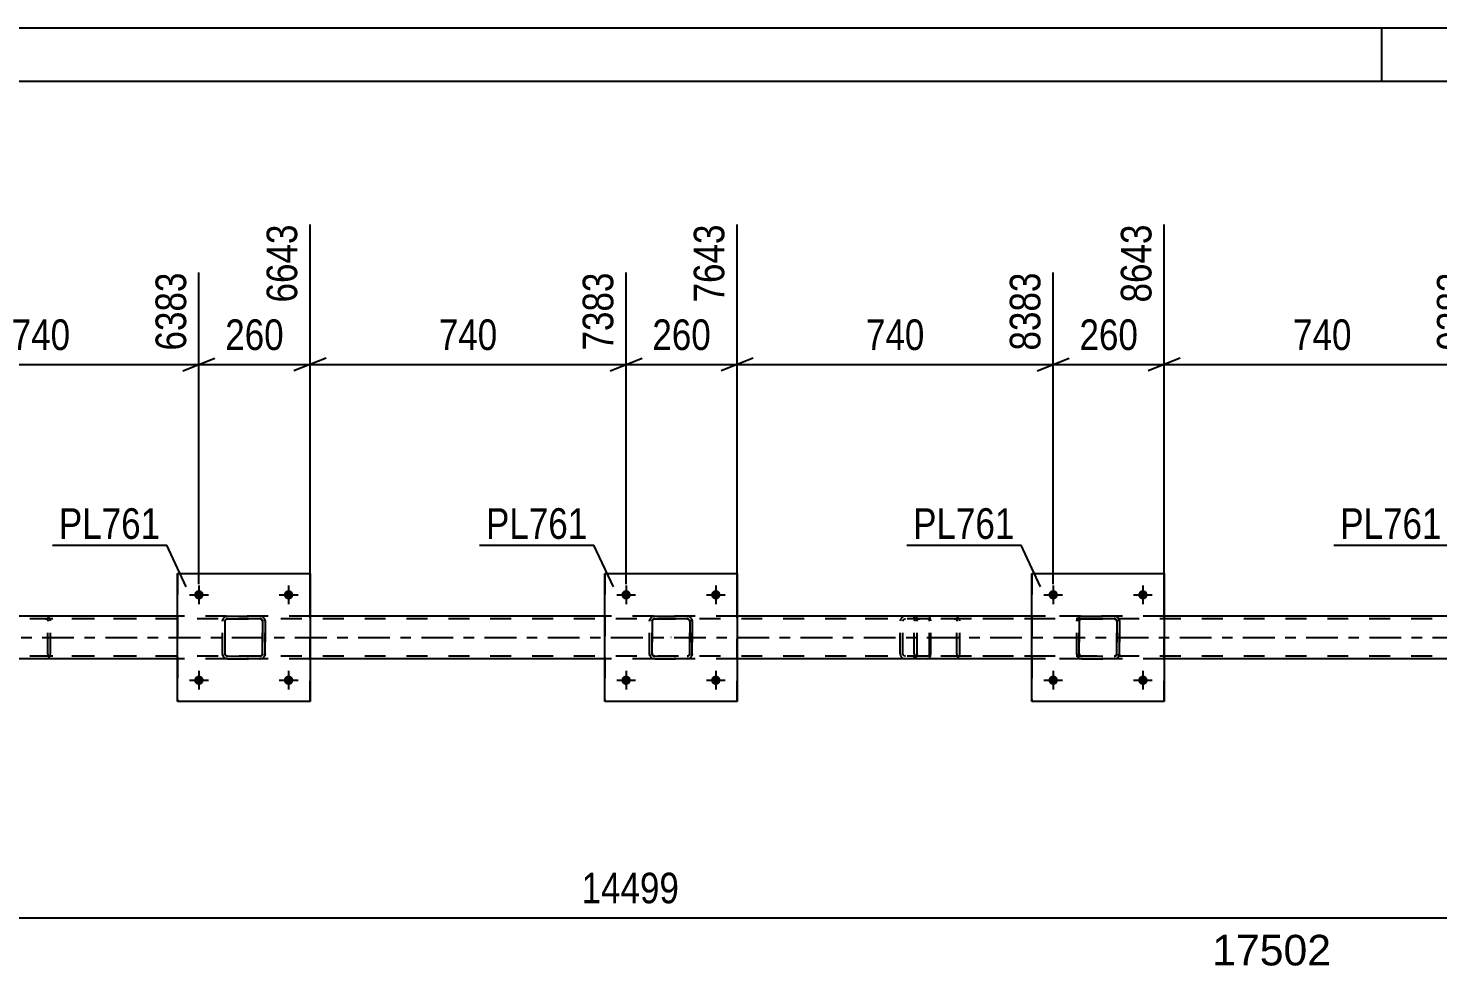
# Model space of a CAD drawing. Header units: millimetres. Extents: x -57 to 784, y -422 to 172.
# Drawn here: x 237.1 to 369.1, y 83.3 to 171.6 of the extents above; entities that cross this region are included whole.
import ezdxf

# ---------------------------------------------------------------- set-up
doc = ezdxf.new("R2010")
doc.units = ezdxf.units.MM
doc.linetypes.add('DXK_LINE_DOT2', pattern=[3.9198, 1.9599, -1.9599])
doc.linetypes.add('DXK_LINE_DOT3', pattern=[5.9187, 2.979, -0.9799, 0.9799, -0.9799])
doc.styles.add('Arial', font='ARIAL.TTF', dxfattribs={"height": 0.2})
doc.styles.add('Arial Narrow', font='ARIALN.TTF', dxfattribs={"height": 0.2})

# ---------------------------------------------------------------- blocks, each defined once
blk = doc.blocks.new('Unknown-122571968-1115')
at = {"color": 5, "linetype": 'Continuous'}
for p, q in [((783.89, 171.64), (-57.11, 171.64)), ((363.89, 166.64), (363.89, 171.64)), ((778.89, 166.64), (-52.11, 166.64))]:
    blk.add_line(p, q, dxfattribs=at)
blk = doc.blocks.new('Part-122571968-5125 - 5118')
at = {"color": 7, "linetype": 'DXK_LINE_DOT2'}
for p, q in [((320.14, 116.29), (320.1, 116.11)), ((320.36, 116.11), (320.38, 116.2)), ((320.38, 116.2), (320.43, 116.28)), ((320.61, 116.59), (320.42, 116.55)), ((320.43, 116.28), (320.51, 116.33)), ((320.51, 116.33), (320.61, 116.35)), ((332.39, 116.59), (320.61, 116.59)), ((332.39, 116.35), (320.61, 116.35)), ((324.04, 116.55), (323.85, 116.59)), ((323.85, 116.35), (323.94, 116.33)), ((323.94, 116.33), (324.03, 116.28)), ((324.03, 116.28), (324.08, 116.2)), ((324.08, 116.2), (324.1, 116.11)), ((324.36, 116.11), (324.32, 116.29)), ((320.1, 113.07), (320.1, 116.11)), ((320.36, 113.07), (320.36, 116.11)), ((324.1, 113.07), (324.1, 116.11)), ((324.36, 113.07), (324.36, 116.11)), ((320.1, 113.07), (320.14, 112.88)), ((320.38, 112.98), (320.36, 113.07)), ((320.43, 112.9), (320.38, 112.98)), ((320.42, 112.62), (320.61, 112.59)), ((320.51, 112.85), (320.43, 112.9)), ((320.61, 112.83), (320.51, 112.85)), ((332.39, 112.83), (320.61, 112.83)), ((332.39, 112.59), (320.61, 112.59)), ((323.94, 112.85), (323.85, 112.83)), ((323.85, 112.59), (324.04, 112.62)), ((324.03, 112.9), (323.94, 112.85)), ((324.08, 112.98), (324.03, 112.9)), ((324.1, 113.07), (324.08, 112.98)), ((324.32, 112.88), (324.36, 113.07))]:
    blk.add_line(p, q, dxfattribs=at)
for centre, start, end in [((320.59, 116.09), 110.7583, 155.68), ((323.87, 116.09), 24.32, 69.2417), ((320.59, 113.09), 204.32, 249.2417), ((323.87, 113.09), 290.7583, 335.68)]:
    blk.add_arc(centre, 0.496, start, end, dxfattribs=at)
blk = doc.blocks.new('Part-122571968-5132 - 5118')
at = {"color": 7, "linetype": 'DXK_LINE_DOT2'}
for p, q in [((321.38, 116.59), (311.97, 116.59)), ((321.38, 116.35), (311.97, 116.35)), ((318.82, 116.29), (318.78, 116.11)), ((319.03, 116.11), (319.05, 116.2)), ((319.05, 116.2), (319.11, 116.28)), ((319.29, 116.59), (319.09, 116.55)), ((319.11, 116.28), (319.19, 116.33)), ((319.19, 116.33), (319.29, 116.35)), ((320.1, 116.35), (320.1, 116.59)), ((321.48, 116.55), (321.38, 116.59)), ((321.38, 116.35), (321.43, 116.33)), ((321.43, 116.33), (321.47, 116.28)), ((321.47, 116.28), (321.5, 116.2)), ((321.57, 116.45), (321.48, 116.55)), ((321.5, 116.2), (321.51, 116.11)), ((321.63, 116.29), (321.57, 116.45)), ((321.65, 116.11), (321.63, 116.29)), ((318.78, 113.07), (318.78, 116.11)), ((319.03, 113.07), (319.03, 116.11)), ((321.51, 113.07), (321.51, 116.11)), ((321.65, 113.07), (321.65, 116.11)), ((321.38, 112.83), (311.97, 112.83)), ((321.38, 112.59), (311.97, 112.59)), ((318.78, 113.07), (318.82, 112.88)), ((319.05, 112.98), (319.03, 113.07)), ((319.11, 112.9), (319.05, 112.98)), ((319.09, 112.62), (319.29, 112.59)), ((319.19, 112.85), (319.11, 112.9)), ((319.29, 112.83), (319.19, 112.85)), ((320.1, 112.62), (320.1, 112.83)), ((320.1, 112.59), (320.1, 112.62)), ((321.43, 112.85), (321.38, 112.83)), ((321.38, 112.59), (321.48, 112.62)), ((321.47, 112.9), (321.43, 112.85)), ((321.5, 112.98), (321.47, 112.9)), ((321.48, 112.62), (321.57, 112.73)), ((321.51, 113.07), (321.5, 112.98)), ((321.57, 112.73), (321.63, 112.88)), ((321.63, 112.88), (321.65, 113.07))]:
    blk.add_line(p, q, dxfattribs=at)
for centre, start, end in [((319.27, 116.09), 111.1941, 156.1506), ((319.27, 113.08), 203.8494, 248.8059)]:
    blk.add_arc(centre, 0.492, start, end, dxfattribs=at)
blk = doc.blocks.new('Bolt-122571968-5175 - 5118')
at = {"linetype": 'Continuous'}
for points in [[(252.67, 110.59), (252.68, 110.68), (252.7, 110.77), (252.75, 110.85), (252.81, 110.91), (252.89, 110.97), (252.97, 111.01), (253.06, 111.03), (253.15, 111.03), (253.24, 111.01), (253.33, 110.97), (253.4, 110.91), (253.46, 110.85), (253.51, 110.77), (253.54, 110.68), (253.55, 110.59), (253.54, 110.5), (253.51, 110.41), (253.46, 110.33), (253.4, 110.26), (253.33, 110.21), (253.24, 110.17), (253.15, 110.15), (253.06, 110.15), (252.97, 110.17), (252.89, 110.21), (252.81, 110.26), (252.75, 110.33), (252.7, 110.41), (252.68, 110.5)], [(261.07, 110.59), (261.08, 110.68), (261.1, 110.77), (261.15, 110.85), (261.21, 110.91), (261.29, 110.97), (261.37, 111.01), (261.46, 111.03), (261.55, 111.03), (261.64, 111.01), (261.73, 110.97), (261.8, 110.91), (261.86, 110.85), (261.91, 110.77), (261.94, 110.68), (261.95, 110.59), (261.94, 110.5), (261.91, 110.41), (261.86, 110.33), (261.8, 110.26), (261.73, 110.21), (261.64, 110.17), (261.55, 110.15), (261.46, 110.15), (261.37, 110.17), (261.29, 110.21), (261.21, 110.26), (261.15, 110.33), (261.1, 110.41), (261.08, 110.5)]]:
    blk.add_hatch(color=1, dxfattribs=at).paths.add_polyline_path(points)
at = {"color": 1, "linetype": 'Continuous'}
for p, q in [((253.11, 111.47), (253.11, 109.71)), ((261.51, 111.47), (261.51, 109.71)), ((252.23, 110.59), (253.99, 110.59)), ((260.63, 110.59), (262.39, 110.59))]:
    blk.add_line(p, q, dxfattribs=at)
blk = doc.blocks.new('Bolt-122571968-5176 - 5118')
at = {"linetype": 'Continuous'}
for points in [[(252.67, 118.59), (252.68, 118.68), (252.7, 118.77), (252.75, 118.85), (252.81, 118.91), (252.89, 118.97), (252.97, 119.01), (253.06, 119.03), (253.15, 119.03), (253.24, 119.01), (253.33, 118.97), (253.4, 118.91), (253.46, 118.85), (253.51, 118.77), (253.54, 118.68), (253.55, 118.59), (253.54, 118.5), (253.51, 118.41), (253.46, 118.33), (253.4, 118.26), (253.33, 118.21), (253.24, 118.17), (253.15, 118.15), (253.06, 118.15), (252.97, 118.17), (252.89, 118.21), (252.81, 118.26), (252.75, 118.33), (252.7, 118.41), (252.68, 118.5)], [(261.07, 118.59), (261.08, 118.68), (261.1, 118.77), (261.15, 118.85), (261.21, 118.91), (261.29, 118.97), (261.37, 119.01), (261.46, 119.03), (261.55, 119.03), (261.64, 119.01), (261.73, 118.97), (261.8, 118.91), (261.86, 118.85), (261.91, 118.77), (261.94, 118.68), (261.95, 118.59), (261.94, 118.5), (261.91, 118.41), (261.86, 118.33), (261.8, 118.26), (261.73, 118.21), (261.64, 118.17), (261.55, 118.15), (261.46, 118.15), (261.37, 118.17), (261.29, 118.21), (261.21, 118.26), (261.15, 118.33), (261.1, 118.41), (261.08, 118.5)]]:
    blk.add_hatch(color=1, dxfattribs=at).paths.add_polyline_path(points)
at = {"color": 1, "linetype": 'Continuous'}
for p, q in [((253.11, 119.47), (253.11, 117.71)), ((261.51, 119.47), (261.51, 117.71)), ((252.23, 118.59), (253.99, 118.59)), ((260.63, 118.59), (262.39, 118.59))]:
    blk.add_line(p, q, dxfattribs=at)
blk = doc.blocks.new('Bolt-122571968-5177 - 5118')
at = {"linetype": 'Continuous'}
for points in [[(292.67, 110.59), (292.68, 110.68), (292.71, 110.77), (292.76, 110.85), (292.82, 110.91), (292.89, 110.97), (292.98, 111.01), (293.07, 111.03), (293.16, 111.03), (293.25, 111.01), (293.33, 110.97), (293.41, 110.91), (293.47, 110.85), (293.51, 110.77), (293.54, 110.68), (293.55, 110.59), (293.54, 110.5), (293.51, 110.41), (293.47, 110.33), (293.41, 110.26), (293.33, 110.21), (293.25, 110.17), (293.16, 110.15), (293.07, 110.15), (292.98, 110.17), (292.89, 110.21), (292.82, 110.26), (292.76, 110.33), (292.71, 110.41), (292.68, 110.5)], [(301.07, 110.59), (301.08, 110.68), (301.11, 110.77), (301.16, 110.85), (301.22, 110.91), (301.29, 110.97), (301.38, 111.01), (301.47, 111.03), (301.56, 111.03), (301.65, 111.01), (301.73, 110.97), (301.81, 110.91), (301.87, 110.85), (301.91, 110.77), (301.94, 110.68), (301.95, 110.59), (301.94, 110.5), (301.91, 110.41), (301.87, 110.33), (301.81, 110.26), (301.73, 110.21), (301.65, 110.17), (301.56, 110.15), (301.47, 110.15), (301.38, 110.17), (301.29, 110.21), (301.22, 110.26), (301.16, 110.33), (301.11, 110.41), (301.08, 110.5)]]:
    blk.add_hatch(color=1, dxfattribs=at).paths.add_polyline_path(points)
at = {"color": 1, "linetype": 'Continuous'}
for p, q in [((293.11, 111.47), (293.11, 109.71)), ((301.51, 111.47), (301.51, 109.71)), ((292.23, 110.59), (293.99, 110.59)), ((300.63, 110.59), (302.39, 110.59))]:
    blk.add_line(p, q, dxfattribs=at)
blk = doc.blocks.new('Bolt-122571968-5178 - 5118')
at = {"linetype": 'Continuous'}
for points in [[(292.67, 118.59), (292.68, 118.68), (292.71, 118.77), (292.76, 118.85), (292.82, 118.91), (292.89, 118.97), (292.98, 119.01), (293.07, 119.03), (293.16, 119.03), (293.25, 119.01), (293.33, 118.97), (293.41, 118.91), (293.47, 118.85), (293.51, 118.77), (293.54, 118.68), (293.55, 118.59), (293.54, 118.5), (293.51, 118.41), (293.47, 118.33), (293.41, 118.26), (293.33, 118.21), (293.25, 118.17), (293.16, 118.15), (293.07, 118.15), (292.98, 118.17), (292.89, 118.21), (292.82, 118.26), (292.76, 118.33), (292.71, 118.41), (292.68, 118.5)], [(301.07, 118.59), (301.08, 118.68), (301.11, 118.77), (301.16, 118.85), (301.22, 118.91), (301.29, 118.97), (301.38, 119.01), (301.47, 119.03), (301.56, 119.03), (301.65, 119.01), (301.73, 118.97), (301.81, 118.91), (301.87, 118.85), (301.91, 118.77), (301.94, 118.68), (301.95, 118.59), (301.94, 118.5), (301.91, 118.41), (301.87, 118.33), (301.81, 118.26), (301.73, 118.21), (301.65, 118.17), (301.56, 118.15), (301.47, 118.15), (301.38, 118.17), (301.29, 118.21), (301.22, 118.26), (301.16, 118.33), (301.11, 118.41), (301.08, 118.5)]]:
    blk.add_hatch(color=1, dxfattribs=at).paths.add_polyline_path(points)
at = {"color": 1, "linetype": 'Continuous'}
for p, q in [((293.11, 119.47), (293.11, 117.71)), ((301.51, 119.47), (301.51, 117.71)), ((292.23, 118.59), (293.99, 118.59)), ((300.63, 118.59), (302.39, 118.59))]:
    blk.add_line(p, q, dxfattribs=at)
blk = doc.blocks.new('Bolt-122571968-5179 - 5118')
at = {"linetype": 'Continuous'}
for points in [[(332.67, 110.59), (332.68, 110.68), (332.71, 110.77), (332.76, 110.85), (332.82, 110.91), (332.89, 110.97), (332.98, 111.01), (333.07, 111.03), (333.16, 111.03), (333.25, 111.01), (333.33, 110.97), (333.41, 110.91), (333.47, 110.85), (333.51, 110.77), (333.54, 110.68), (333.55, 110.59), (333.54, 110.5), (333.51, 110.41), (333.47, 110.33), (333.41, 110.26), (333.33, 110.21), (333.25, 110.17), (333.16, 110.15), (333.07, 110.15), (332.98, 110.17), (332.89, 110.21), (332.82, 110.26), (332.76, 110.33), (332.71, 110.41), (332.68, 110.5)], [(341.07, 110.59), (341.08, 110.68), (341.11, 110.77), (341.16, 110.85), (341.22, 110.91), (341.29, 110.97), (341.38, 111.01), (341.47, 111.03), (341.56, 111.03), (341.65, 111.01), (341.73, 110.97), (341.81, 110.91), (341.87, 110.85), (341.91, 110.77), (341.94, 110.68), (341.95, 110.59), (341.94, 110.5), (341.91, 110.41), (341.87, 110.33), (341.81, 110.26), (341.73, 110.21), (341.65, 110.17), (341.56, 110.15), (341.47, 110.15), (341.38, 110.17), (341.29, 110.21), (341.22, 110.26), (341.16, 110.33), (341.11, 110.41), (341.08, 110.5)]]:
    blk.add_hatch(color=1, dxfattribs=at).paths.add_polyline_path(points)
at = {"color": 1, "linetype": 'Continuous'}
for p, q in [((333.11, 111.47), (333.11, 109.71)), ((341.51, 111.47), (341.51, 109.71)), ((332.23, 110.59), (333.99, 110.59)), ((340.63, 110.59), (342.39, 110.59))]:
    blk.add_line(p, q, dxfattribs=at)
blk = doc.blocks.new('Bolt-122571968-5180 - 5118')
at = {"linetype": 'Continuous'}
for points in [[(332.67, 118.59), (332.68, 118.68), (332.71, 118.77), (332.76, 118.85), (332.82, 118.91), (332.89, 118.97), (332.98, 119.01), (333.07, 119.03), (333.16, 119.03), (333.25, 119.01), (333.33, 118.97), (333.41, 118.91), (333.47, 118.85), (333.51, 118.77), (333.54, 118.68), (333.55, 118.59), (333.54, 118.5), (333.51, 118.41), (333.47, 118.33), (333.41, 118.26), (333.33, 118.21), (333.25, 118.17), (333.16, 118.15), (333.07, 118.15), (332.98, 118.17), (332.89, 118.21), (332.82, 118.26), (332.76, 118.33), (332.71, 118.41), (332.68, 118.5)], [(341.07, 118.59), (341.08, 118.68), (341.11, 118.77), (341.16, 118.85), (341.22, 118.91), (341.29, 118.97), (341.38, 119.01), (341.47, 119.03), (341.56, 119.03), (341.65, 119.01), (341.73, 118.97), (341.81, 118.91), (341.87, 118.85), (341.91, 118.77), (341.94, 118.68), (341.95, 118.59), (341.94, 118.5), (341.91, 118.41), (341.87, 118.33), (341.81, 118.26), (341.73, 118.21), (341.65, 118.17), (341.56, 118.15), (341.47, 118.15), (341.38, 118.17), (341.29, 118.21), (341.22, 118.26), (341.16, 118.33), (341.11, 118.41), (341.08, 118.5)]]:
    blk.add_hatch(color=1, dxfattribs=at).paths.add_polyline_path(points)
at = {"color": 1, "linetype": 'Continuous'}
for p, q in [((333.11, 119.47), (333.11, 117.71)), ((341.51, 119.47), (341.51, 117.71)), ((332.23, 118.59), (333.99, 118.59)), ((340.63, 118.59), (342.39, 118.59))]:
    blk.add_line(p, q, dxfattribs=at)
blk = doc.blocks.new('Part-122571968-5312 - 5118')
at = {"color": 2, "linetype": 'Continuous'}
for p, q in [((331.11, 108.59), (331.11, 120.59)), ((331.11, 120.59), (331.11, 120.59)), ((331.11, 120.59), (343.51, 120.59)), ((343.51, 120.59), (343.51, 108.59)), ((331.11, 108.59), (331.11, 108.59)), ((343.51, 108.59), (331.11, 108.59))]:
    blk.add_line(p, q, dxfattribs=at)
at = {"color": 7, "linetype": 'DXK_LINE_DOT2'}
for p, q in [((331.11, 120.59), (331.11, 108.59)), ((331.11, 120.59), (331.11, 120.59)), ((343.51, 108.59), (343.51, 120.59)), ((331.11, 108.59), (331.11, 108.59))]:
    blk.add_line(p, q, dxfattribs=at)
blk = doc.blocks.new('Part-122571968-5313 - 5118')
at = {"color": 7, "linetype": 'DXK_LINE_DOT2'}
for p, q in [((335.31, 116.11), (335.34, 116.29)), ((335.35, 116.29), (335.31, 116.11)), ((335.55, 116.11), (335.57, 116.2)), ((335.57, 116.2), (335.55, 116.11)), ((335.57, 116.2), (335.62, 116.28)), ((335.62, 116.28), (335.57, 116.2)), ((335.6, 116.55), (335.79, 116.59)), ((335.79, 116.59), (335.61, 116.55)), ((335.62, 116.28), (335.7, 116.33)), ((335.7, 116.33), (335.62, 116.28)), ((335.7, 116.33), (335.79, 116.35)), ((335.79, 116.35), (335.7, 116.33)), ((335.79, 116.59), (338.83, 116.59)), ((335.79, 116.59), (335.79, 116.59)), ((335.79, 116.59), (338.83, 116.59)), ((335.79, 116.35), (338.83, 116.35)), ((335.79, 116.35), (335.79, 116.35)), ((338.83, 116.35), (335.79, 116.35)), ((338.83, 116.59), (338.83, 116.59)), ((338.83, 116.59), (339.01, 116.55)), ((339.02, 116.55), (338.83, 116.59)), ((338.83, 116.35), (338.83, 116.35)), ((338.83, 116.35), (338.92, 116.33)), ((338.92, 116.33), (338.83, 116.35)), ((338.92, 116.33), (338.92, 116.33)), ((338.92, 116.33), (339, 116.28)), ((339, 116.28), (338.92, 116.33)), ((339, 116.28), (339.05, 116.2)), ((339.05, 116.2), (339, 116.28)), ((339.05, 116.2), (339.07, 116.11)), ((339.07, 116.11), (339.05, 116.2)), ((339.27, 116.29), (339.31, 116.11)), ((339.31, 116.11), (339.27, 116.29)), ((335.31, 113.07), (335.31, 116.11)), ((335.31, 116.11), (335.31, 116.11)), ((335.31, 113.07), (335.31, 116.11)), ((335.55, 113.07), (335.55, 116.11)), ((335.55, 116.11), (335.55, 116.11)), ((335.55, 116.11), (335.55, 113.07)), ((339.07, 113.07), (339.07, 116.11)), ((339.07, 116.11), (339.07, 116.11)), ((339.07, 116.11), (339.07, 113.07)), ((339.31, 113.07), (339.31, 116.11)), ((339.31, 116.11), (339.31, 116.11)), ((339.31, 116.11), (339.31, 113.07)), ((335.31, 113.07), (335.31, 113.07)), ((335.34, 112.88), (335.31, 113.07)), ((335.31, 113.07), (335.35, 112.88)), ((335.55, 113.07), (335.55, 113.07)), ((335.57, 112.98), (335.55, 113.07)), ((335.55, 113.07), (335.57, 112.98)), ((335.62, 112.9), (335.57, 112.98)), ((335.57, 112.98), (335.62, 112.9)), ((335.6, 112.62), (335.61, 112.62)), ((335.79, 112.59), (335.6, 112.62)), ((335.61, 112.62), (335.79, 112.59)), ((335.7, 112.85), (335.62, 112.9)), ((335.62, 112.9), (335.7, 112.85)), ((335.79, 112.83), (335.7, 112.85)), ((335.7, 112.85), (335.79, 112.83)), ((335.79, 112.83), (338.83, 112.83)), ((335.79, 112.83), (335.79, 112.83)), ((335.79, 112.83), (338.83, 112.83)), ((335.79, 112.59), (338.83, 112.59)), ((335.79, 112.59), (335.79, 112.59)), ((335.79, 112.59), (338.83, 112.59)), ((338.92, 112.85), (338.83, 112.83)), ((338.83, 112.83), (338.92, 112.85)), ((338.83, 112.83), (338.83, 112.83)), ((339.01, 112.62), (338.83, 112.59)), ((338.83, 112.59), (339.02, 112.62)), ((338.83, 112.59), (338.83, 112.59)), ((339, 112.9), (338.92, 112.85)), ((338.92, 112.85), (339, 112.9)), ((339.05, 112.98), (339, 112.9)), ((339, 112.9), (339.05, 112.98)), ((339.07, 113.07), (339.05, 112.98)), ((339.05, 112.98), (339.07, 113.07)), ((339.07, 113.07), (339.07, 113.07)), ((339.31, 113.07), (339.27, 112.88)), ((339.27, 112.88), (339.31, 113.07)), ((339.31, 113.07), (339.31, 113.07))]:
    blk.add_line(p, q, dxfattribs=at)
at = {"color": 7, "linetype": 'DXK_LINE_DOT3'}
blk.add_line((337.31, 114.59), (337.3, 114.59), dxfattribs=at)
at = {"color": 7, "linetype": 'DXK_LINE_DOT2'}
for centre, start, end in [((335.79, 116.11), 112.5, 157.5), ((335.79, 116.11), 112.5, 157.5), ((338.83, 116.11), 22.5, 67.5), ((338.83, 116.11), 22.5, 67.5), ((335.79, 113.07), 202.5, 247.5), ((335.79, 113.07), 202.5, 247.5), ((338.83, 113.07), 292.5, 337.5), ((338.83, 113.07), 292.5, 337.5)]:
    blk.add_arc(centre, 0.48, start, end, dxfattribs=at)
blk = doc.blocks.new('Part-122571968-5318 - 5118')
at = {"color": 2, "linetype": 'Continuous'}
for p, q in [((291.11, 108.59), (291.11, 120.59)), ((291.11, 120.59), (291.11, 120.59)), ((291.11, 120.59), (303.51, 120.59)), ((303.51, 120.59), (303.51, 108.59)), ((291.11, 108.59), (291.11, 108.59)), ((303.51, 108.59), (291.11, 108.59))]:
    blk.add_line(p, q, dxfattribs=at)
at = {"color": 7, "linetype": 'DXK_LINE_DOT2'}
for p, q in [((291.11, 120.59), (291.11, 108.59)), ((291.11, 120.59), (291.11, 120.59)), ((303.51, 108.59), (303.51, 120.59)), ((291.11, 108.59), (291.11, 108.59))]:
    blk.add_line(p, q, dxfattribs=at)
blk = doc.blocks.new('Part-122571968-5319 - 5118')
at = {"color": 7, "linetype": 'DXK_LINE_DOT2'}
for p, q in [((295.31, 116.11), (295.34, 116.29)), ((295.35, 116.29), (295.31, 116.11)), ((295.55, 116.11), (295.57, 116.2)), ((295.57, 116.2), (295.55, 116.11)), ((295.57, 116.2), (295.62, 116.28)), ((295.62, 116.28), (295.57, 116.2)), ((295.6, 116.55), (295.79, 116.59)), ((295.79, 116.59), (295.61, 116.55)), ((295.62, 116.28), (295.7, 116.33)), ((295.7, 116.33), (295.62, 116.28)), ((295.7, 116.33), (295.79, 116.35)), ((295.79, 116.35), (295.7, 116.33)), ((295.79, 116.59), (298.83, 116.59)), ((295.79, 116.59), (295.79, 116.59)), ((295.79, 116.59), (298.83, 116.59)), ((295.79, 116.35), (298.83, 116.35)), ((295.79, 116.35), (295.79, 116.35)), ((298.83, 116.35), (295.79, 116.35)), ((298.83, 116.59), (298.83, 116.59)), ((298.83, 116.59), (299.01, 116.55)), ((299.02, 116.55), (298.83, 116.59)), ((298.83, 116.35), (298.83, 116.35)), ((298.83, 116.35), (298.92, 116.33)), ((298.92, 116.33), (298.83, 116.35)), ((298.92, 116.33), (298.92, 116.33)), ((298.92, 116.33), (299, 116.28)), ((299, 116.28), (298.92, 116.33)), ((299, 116.28), (299.05, 116.2)), ((299.05, 116.2), (299, 116.28)), ((299.05, 116.2), (299.07, 116.11)), ((299.07, 116.11), (299.05, 116.2)), ((299.27, 116.29), (299.31, 116.11)), ((299.31, 116.11), (299.28, 116.29)), ((295.31, 113.07), (295.31, 116.11)), ((295.31, 116.11), (295.31, 116.11)), ((295.31, 113.07), (295.31, 116.11)), ((295.55, 113.07), (295.55, 116.11)), ((295.55, 116.11), (295.55, 116.11)), ((295.55, 116.11), (295.55, 113.07)), ((299.07, 113.07), (299.07, 116.11)), ((299.07, 116.11), (299.07, 116.11)), ((299.07, 116.11), (299.07, 113.07)), ((299.31, 113.07), (299.31, 116.11)), ((299.31, 116.11), (299.31, 116.11)), ((299.31, 116.11), (299.31, 113.07)), ((295.31, 113.07), (295.31, 113.07)), ((295.34, 112.88), (295.31, 113.07)), ((295.31, 113.07), (295.35, 112.88)), ((295.55, 113.07), (295.55, 113.07)), ((295.57, 112.98), (295.55, 113.07)), ((295.55, 113.07), (295.57, 112.98)), ((295.62, 112.9), (295.57, 112.98)), ((295.57, 112.98), (295.62, 112.9)), ((295.6, 112.62), (295.61, 112.62)), ((295.79, 112.59), (295.6, 112.62)), ((295.61, 112.62), (295.79, 112.59)), ((295.7, 112.85), (295.62, 112.9)), ((295.62, 112.9), (295.7, 112.85)), ((295.79, 112.83), (295.7, 112.85)), ((295.7, 112.85), (295.79, 112.83)), ((295.79, 112.83), (298.83, 112.83)), ((295.79, 112.83), (295.79, 112.83)), ((295.79, 112.83), (298.83, 112.83)), ((295.79, 112.59), (298.83, 112.59)), ((295.79, 112.59), (295.79, 112.59)), ((295.79, 112.59), (298.83, 112.59)), ((298.92, 112.85), (298.83, 112.83)), ((298.83, 112.83), (298.92, 112.85)), ((298.83, 112.83), (298.83, 112.83)), ((299.01, 112.62), (298.83, 112.59)), ((298.83, 112.59), (299.02, 112.62)), ((298.83, 112.59), (298.83, 112.59)), ((299, 112.9), (298.92, 112.85)), ((298.92, 112.85), (299, 112.9)), ((299.05, 112.98), (299, 112.9)), ((299, 112.9), (299.05, 112.98)), ((299.07, 113.07), (299.05, 112.98)), ((299.05, 112.98), (299.07, 113.07)), ((299.07, 113.07), (299.07, 113.07)), ((299.31, 113.07), (299.27, 112.88)), ((299.28, 112.88), (299.31, 113.07)), ((299.31, 113.07), (299.31, 113.07))]:
    blk.add_line(p, q, dxfattribs=at)
at = {"color": 7, "linetype": 'DXK_LINE_DOT3'}
blk.add_line((297.32, 114.59), (297.3, 114.59), dxfattribs=at)
at = {"color": 7, "linetype": 'DXK_LINE_DOT2'}
for centre, start, end in [((295.79, 116.11), 112.5, 157.5), ((295.79, 116.11), 112.5, 157.5), ((298.83, 116.11), 22.5, 67.5), ((298.83, 116.11), 22.5, 67.5), ((295.79, 113.07), 202.5, 247.5), ((295.79, 113.07), 202.5, 247.5), ((298.83, 113.07), 292.5, 337.5), ((298.83, 113.07), 292.5, 337.5)]:
    blk.add_arc(centre, 0.48, start, end, dxfattribs=at)
blk = doc.blocks.new('Part-122571968-5324 - 5118')
at = {"color": 2, "linetype": 'Continuous'}
for p, q in [((251.11, 108.59), (251.11, 120.59)), ((251.11, 120.59), (251.11, 120.59)), ((251.11, 120.59), (263.51, 120.59)), ((263.51, 120.59), (263.51, 108.59)), ((251.11, 108.59), (251.11, 108.59)), ((263.51, 108.59), (251.11, 108.59))]:
    blk.add_line(p, q, dxfattribs=at)
at = {"color": 7, "linetype": 'DXK_LINE_DOT2'}
for p, q in [((251.11, 120.59), (251.11, 108.59)), ((251.11, 120.59), (251.11, 120.59)), ((263.51, 108.59), (263.51, 120.59)), ((251.11, 108.59), (251.11, 108.59))]:
    blk.add_line(p, q, dxfattribs=at)
blk = doc.blocks.new('Part-122571968-5325 - 5118')
at = {"color": 7, "linetype": 'DXK_LINE_DOT2'}
for p, q in [((255.3, 116.11), (255.34, 116.29)), ((255.34, 116.29), (255.31, 116.11)), ((255.56, 116.2), (255.54, 116.11)), ((255.55, 116.11), (255.56, 116.2)), ((255.56, 116.2), (255.62, 116.28)), ((255.61, 116.28), (255.56, 116.2)), ((255.6, 116.55), (255.78, 116.59)), ((255.79, 116.59), (255.6, 116.55)), ((255.69, 116.33), (255.61, 116.28)), ((255.62, 116.28), (255.69, 116.33)), ((255.69, 116.33), (255.79, 116.35)), ((255.78, 116.35), (255.69, 116.33)), ((255.79, 116.59), (255.78, 116.59)), ((255.78, 116.59), (258.82, 116.59)), ((255.78, 116.35), (255.79, 116.35)), ((258.82, 116.35), (255.78, 116.35)), ((255.79, 116.59), (258.83, 116.59)), ((255.79, 116.35), (258.83, 116.35)), ((258.82, 116.59), (258.83, 116.59)), ((258.82, 116.59), (259.01, 116.55)), ((258.83, 116.35), (258.82, 116.35)), ((258.91, 116.33), (258.82, 116.35)), ((259.01, 116.55), (258.83, 116.59)), ((258.83, 116.35), (258.92, 116.33)), ((258.91, 116.33), (258.92, 116.33)), ((258.99, 116.28), (258.91, 116.33)), ((258.92, 116.33), (259, 116.28)), ((259.04, 116.2), (258.99, 116.28)), ((259, 116.28), (259.05, 116.2)), ((259.06, 116.11), (259.04, 116.2)), ((259.05, 116.2), (259.07, 116.11)), ((259.27, 116.29), (259.3, 116.11)), ((259.31, 116.11), (259.27, 116.29)), ((255.3, 116.11), (255.31, 116.11)), ((255.3, 113.07), (255.3, 116.11)), ((255.31, 113.07), (255.31, 116.11)), ((255.55, 116.11), (255.54, 116.11)), ((255.54, 116.11), (255.54, 113.07)), ((255.55, 113.07), (255.55, 116.11)), ((259.07, 116.11), (259.06, 116.11)), ((259.06, 116.11), (259.06, 113.07)), ((259.07, 113.07), (259.07, 116.11)), ((259.31, 116.11), (259.3, 116.11)), ((259.3, 116.11), (259.3, 113.07)), ((259.31, 113.07), (259.31, 116.11)), ((255.31, 113.07), (255.3, 113.07)), ((255.34, 112.88), (255.3, 113.07)), ((255.31, 113.07), (255.34, 112.88)), ((255.54, 113.07), (255.55, 113.07)), ((255.54, 113.07), (255.56, 112.98)), ((255.56, 112.98), (255.55, 113.07)), ((255.62, 112.9), (255.56, 112.98)), ((255.56, 112.98), (255.61, 112.9)), ((255.6, 112.62), (255.6, 112.62)), ((255.78, 112.59), (255.6, 112.62)), ((255.6, 112.62), (255.79, 112.59)), ((255.61, 112.9), (255.69, 112.85)), ((255.69, 112.85), (255.62, 112.9)), ((255.79, 112.83), (255.69, 112.85)), ((255.69, 112.85), (255.78, 112.83)), ((255.79, 112.83), (255.78, 112.83)), ((255.78, 112.83), (258.82, 112.83)), ((255.79, 112.59), (255.78, 112.59)), ((255.78, 112.59), (258.82, 112.59)), ((255.79, 112.83), (258.83, 112.83)), ((255.79, 112.59), (258.83, 112.59)), ((258.82, 112.83), (258.91, 112.85)), ((258.82, 112.83), (258.83, 112.83)), ((259.01, 112.62), (258.82, 112.59)), ((258.82, 112.59), (258.83, 112.59)), ((258.92, 112.85), (258.83, 112.83)), ((258.83, 112.59), (259.01, 112.62)), ((258.91, 112.85), (258.99, 112.9)), ((259, 112.9), (258.92, 112.85)), ((258.99, 112.9), (259.04, 112.98)), ((259.05, 112.98), (259, 112.9)), ((259.04, 112.98), (259.06, 113.07)), ((259.07, 113.07), (259.05, 112.98)), ((259.06, 113.07), (259.07, 113.07)), ((259.3, 113.07), (259.27, 112.88)), ((259.27, 112.88), (259.31, 113.07)), ((259.3, 113.07), (259.31, 113.07))]:
    blk.add_line(p, q, dxfattribs=at)
at = {"color": 7, "linetype": 'DXK_LINE_DOT3'}
blk.add_line((257.31, 114.59), (257.3, 114.59), dxfattribs=at)
at = {"color": 7, "linetype": 'DXK_LINE_DOT2'}
for centre, start, end in [((255.78, 116.11), 112.5, 157.5), ((255.79, 116.11), 112.5, 157.5), ((258.82, 116.11), 22.5, 67.5), ((258.83, 116.11), 22.5, 67.5), ((255.78, 113.07), 202.5, 247.5), ((255.79, 113.07), 202.5, 247.5), ((258.82, 113.07), 292.5, 337.5), ((258.83, 113.07), 292.5, 337.5)]:
    blk.add_arc(centre, 0.48, start, end, dxfattribs=at)
blk = doc.blocks.new('Part-122571968-5407 - 5118')
at = {"color": 7, "linetype": 'DXK_LINE_DOT2'}
for p, q in [((235.01, 116.29), (234.97, 116.11)), ((235.22, 116.11), (235.24, 116.2)), ((235.24, 116.2), (235.3, 116.28)), ((235.48, 116.59), (235.28, 116.55)), ((235.3, 116.28), (235.38, 116.33)), ((235.38, 116.33), (235.48, 116.35)), ((247.25, 116.59), (235.48, 116.59)), ((247.25, 116.35), (235.48, 116.35)), ((238.91, 116.55), (238.71, 116.59)), ((238.71, 116.35), (238.81, 116.33)), ((238.81, 116.33), (238.89, 116.28)), ((238.89, 116.28), (238.95, 116.2)), ((238.95, 116.2), (238.97, 116.11)), ((239.22, 116.11), (239.18, 116.29)), ((234.97, 113.07), (234.97, 116.11)), ((235.22, 113.07), (235.22, 116.11)), ((238.97, 113.07), (238.97, 116.11)), ((239.22, 113.07), (239.22, 116.11)), ((234.97, 113.07), (235.01, 112.88)), ((235.24, 112.98), (235.22, 113.07)), ((235.3, 112.9), (235.24, 112.98)), ((235.28, 112.62), (235.48, 112.59)), ((235.38, 112.85), (235.3, 112.9)), ((235.48, 112.83), (235.38, 112.85)), ((247.25, 112.83), (235.48, 112.83)), ((247.25, 112.59), (235.48, 112.59)), ((238.81, 112.85), (238.71, 112.83)), ((238.71, 112.59), (238.91, 112.62)), ((238.89, 112.9), (238.81, 112.85)), ((238.95, 112.98), (238.89, 112.9)), ((238.97, 113.07), (238.95, 112.98)), ((239.18, 112.88), (239.22, 113.07))]:
    blk.add_line(p, q, dxfattribs=at)
for centre, start, end in [((235.46, 116.09), 110.7583, 155.68), ((238.73, 116.09), 24.32, 69.2417), ((235.46, 113.09), 204.32, 249.2417), ((238.73, 113.09), 290.7583, 335.68)]:
    blk.add_arc(centre, 0.496, start, end, dxfattribs=at)
blk = doc.blocks.new('Part-122571968-5417 - 5118')
at = {"color": 7, "linetype": 'DXK_LINE_DOT2'}
for p, q in [((697.85, 116.35), (43.11, 116.35)), ((263.51, 116.59), (251.11, 116.59)), ((303.51, 116.59), (291.11, 116.59)), ((343.51, 116.59), (331.11, 116.59)), ((697.85, 112.83), (43.11, 112.83)), ((263.51, 112.59), (251.11, 112.59)), ((303.51, 112.59), (291.11, 112.59)), ((343.51, 112.59), (331.11, 112.59))]:
    blk.add_line(p, q, dxfattribs=at)
at = {"color": 2, "linetype": 'Continuous'}
for p, q in [((251.11, 116.59), (223.51, 116.59)), ((291.11, 116.59), (263.51, 116.59)), ((331.11, 116.59), (303.51, 116.59)), ((371.11, 116.59), (343.51, 116.59)), ((251.11, 112.59), (223.51, 112.59)), ((291.11, 112.59), (263.51, 112.59)), ((331.11, 112.59), (303.51, 112.59)), ((371.11, 112.59), (343.51, 112.59))]:
    blk.add_line(p, q, dxfattribs=at)
at = {"color": 7, "linetype": 'DXK_LINE_DOT3'}
blk.add_line((43.11, 114.59), (697.85, 114.59), dxfattribs=at)
blk = doc.blocks.new('StraightDimension-122571968-6213 - 5118')
at = {"color": 7, "linetype": 'Continuous'}
blk.add_line((9.28, 88.36), (577.75, 88.36), dxfattribs=at)
at = {"color": 0}
blk.add_wipeout([(298.69, 89.11), (298.69, 93.31), (288.34, 93.31), (288.34, 89.11)], dxfattribs=at)
at = {"color": 3, "style": 'Arial Narrow'}
blk.add_text('14499', height=2.863, dxfattribs=at).set_placement((288.94, 89.71))
blk = doc.blocks.new('StraightDimension-122571968-17260 - 5118')
at = {"color": 0}
blk.add_wipeout([(359.72, 83.29), (359.72, 87.49), (347.4, 87.49), (347.4, 83.29)], dxfattribs=at)
at = {"color": 3, "style": 'Arial'}
blk.add_text('17502', height=2.865, dxfattribs=at).set_placement((348, 83.89))
blk = doc.blocks.new('StraightDimension-122571968-16356 - 5118')
at = {"color": 7, "linetype": 'Continuous'}
for p, q in [((303.51, 117.59), (303.51, 153.27)), ((333.11, 119.59), (333.11, 148.77)), ((305.01, 140.76), (302.01, 139.56)), ((303.51, 140.16), (333.11, 140.16)), ((331.61, 139.56), (334.61, 140.76))]:
    blk.add_line(p, q, dxfattribs=at)
at = {"color": 0}
blk.add_wipeout([(321.65, 140.91), (321.65, 145.11), (314.97, 145.11), (314.97, 140.91)], dxfattribs=at)
at = {"color": 3, "style": 'Arial Narrow'}
blk.add_text('740', height=2.863, dxfattribs=at).set_placement((315.57, 141.51))
at = {"color": 0, "linetype": 'Continuous'}
blk.add_wipeout([(332.51, 149.37), (328.31, 149.37), (328.31, 140.86), (332.51, 140.86)], dxfattribs=at)
at = {"color": 3, "linetype": 'Continuous', "style": 'Arial Narrow'}
blk.add_text('8383', height=2.863, rotation=90.0002, dxfattribs=at).set_placement((331.91, 141.46))
blk = doc.blocks.new('StraightDimension-122571968-16354 - 5118')
at = {"color": 7, "linetype": 'Continuous'}
for p, q in [((343.51, 117.59), (343.51, 153.27)), ((373.11, 119.59), (373.11, 148.77)), ((345.01, 140.76), (342.01, 139.56)), ((343.51, 140.16), (373.11, 140.16)), ((371.61, 139.56), (374.61, 140.76))]:
    blk.add_line(p, q, dxfattribs=at)
at = {"color": 0}
blk.add_wipeout([(361.65, 140.91), (361.65, 145.11), (354.97, 145.11), (354.97, 140.91)], dxfattribs=at)
at = {"color": 3, "style": 'Arial Narrow'}
blk.add_text('740', height=2.863, dxfattribs=at).set_placement((355.57, 141.51))
at = {"color": 0, "linetype": 'Continuous'}
blk.add_wipeout([(372.51, 149.37), (368.31, 149.37), (368.31, 140.86), (372.51, 140.86)], dxfattribs=at)
at = {"color": 3, "linetype": 'Continuous', "style": 'Arial Narrow'}
blk.add_text('9383', height=2.863, rotation=90.0002, dxfattribs=at).set_placement((371.91, 141.46))
blk = doc.blocks.new('StraightDimension-122571968-16355 - 5118')
at = {"color": 7, "linetype": 'Continuous'}
for p, q in [((343.51, 117.59), (343.51, 153.27)), ((333.11, 119.59), (333.11, 148.77)), ((331.61, 139.56), (334.61, 140.76)), ((333.11, 140.16), (343.51, 140.16)), ((345.01, 140.76), (342.01, 139.56))]:
    blk.add_line(p, q, dxfattribs=at)
at = {"color": 0}
blk.add_wipeout([(341.65, 140.91), (341.65, 145.11), (334.97, 145.11), (334.97, 140.91)], dxfattribs=at)
at = {"color": 3, "style": 'Arial Narrow'}
blk.add_text('260', height=2.863, dxfattribs=at).set_placement((335.57, 141.51))
at = {"color": 0, "linetype": 'Continuous'}
blk.add_wipeout([(342.91, 153.87), (338.71, 153.87), (338.71, 145.36), (342.91, 145.36)], dxfattribs=at)
at = {"color": 3, "linetype": 'Continuous', "style": 'Arial Narrow'}
blk.add_text('8643', height=2.863, rotation=90.0002, dxfattribs=at).set_placement((342.31, 145.96))
blk = doc.blocks.new('StraightDimension-122571968-16357 - 5118')
at = {"color": 7, "linetype": 'Continuous'}
for p, q in [((303.51, 117.59), (303.51, 153.27)), ((293.11, 119.59), (293.11, 148.77)), ((291.61, 139.56), (294.61, 140.76)), ((293.11, 140.16), (303.51, 140.16)), ((305.01, 140.76), (302.01, 139.56))]:
    blk.add_line(p, q, dxfattribs=at)
at = {"color": 0}
blk.add_wipeout([(301.65, 140.91), (301.65, 145.11), (294.97, 145.11), (294.97, 140.91)], dxfattribs=at)
at = {"color": 3, "style": 'Arial Narrow'}
blk.add_text('260', height=2.863, dxfattribs=at).set_placement((295.57, 141.51))
at = {"color": 0, "linetype": 'Continuous'}
blk.add_wipeout([(302.91, 153.87), (298.71, 153.87), (298.71, 145.36), (302.91, 145.36)], dxfattribs=at)
at = {"color": 3, "linetype": 'Continuous', "style": 'Arial Narrow'}
blk.add_text('7643', height=2.863, rotation=90.0002, dxfattribs=at).set_placement((302.31, 145.96))
blk = doc.blocks.new('StraightDimension-122571968-16358 - 5118')
at = {"color": 7, "linetype": 'Continuous'}
for p, q in [((263.51, 117.59), (263.51, 153.27)), ((293.11, 119.59), (293.11, 148.77)), ((265.01, 140.76), (262.01, 139.56)), ((263.51, 140.16), (293.11, 140.16)), ((291.61, 139.56), (294.61, 140.76))]:
    blk.add_line(p, q, dxfattribs=at)
at = {"color": 0}
blk.add_wipeout([(281.65, 140.91), (281.65, 145.11), (274.97, 145.11), (274.97, 140.91)], dxfattribs=at)
at = {"color": 3, "style": 'Arial Narrow'}
blk.add_text('740', height=2.863, dxfattribs=at).set_placement((275.57, 141.51))
at = {"color": 0, "linetype": 'Continuous'}
blk.add_wipeout([(292.51, 149.37), (288.31, 149.37), (288.31, 140.86), (292.51, 140.86)], dxfattribs=at)
at = {"color": 3, "linetype": 'Continuous', "style": 'Arial Narrow'}
blk.add_text('7383', height=2.863, rotation=90.0002, dxfattribs=at).set_placement((291.91, 141.46))
blk = doc.blocks.new('StraightDimension-122571968-16359 - 5118')
at = {"color": 7, "linetype": 'Continuous'}
for p, q in [((263.51, 117.59), (263.51, 153.27)), ((253.11, 119.59), (253.11, 148.77)), ((251.61, 139.56), (254.61, 140.76)), ((253.11, 140.16), (263.51, 140.16)), ((265.01, 140.76), (262.01, 139.56))]:
    blk.add_line(p, q, dxfattribs=at)
at = {"color": 0}
blk.add_wipeout([(261.65, 140.91), (261.65, 145.11), (254.97, 145.11), (254.97, 140.91)], dxfattribs=at)
at = {"color": 3, "style": 'Arial Narrow'}
blk.add_text('260', height=2.863, dxfattribs=at).set_placement((255.57, 141.51))
at = {"color": 0, "linetype": 'Continuous'}
blk.add_wipeout([(262.91, 153.87), (258.71, 153.87), (258.71, 145.36), (262.91, 145.36)], dxfattribs=at)
at = {"color": 3, "linetype": 'Continuous', "style": 'Arial Narrow'}
blk.add_text('6643', height=2.863, rotation=90.0002, dxfattribs=at).set_placement((262.31, 145.96))
blk = doc.blocks.new('StraightDimension-122571968-16360 - 5118')
at = {"color": 7, "linetype": 'Continuous'}
for p, q in [((223.51, 117.59), (223.51, 153.27)), ((253.11, 119.59), (253.11, 148.77)), ((225.01, 140.76), (222.01, 139.56)), ((223.51, 140.16), (253.11, 140.16)), ((251.61, 139.56), (254.61, 140.76))]:
    blk.add_line(p, q, dxfattribs=at)
at = {"color": 0}
blk.add_wipeout([(241.65, 140.91), (241.65, 145.11), (234.97, 145.11), (234.97, 140.91)], dxfattribs=at)
at = {"color": 3, "style": 'Arial Narrow'}
blk.add_text('740', height=2.863, dxfattribs=at).set_placement((235.57, 141.51))
at = {"color": 0, "linetype": 'Continuous'}
blk.add_wipeout([(252.51, 149.37), (248.31, 149.37), (248.31, 140.86), (252.51, 140.86)], dxfattribs=at)
at = {"color": 3, "linetype": 'Continuous', "style": 'Arial Narrow'}
blk.add_text('6383', height=2.863, rotation=90.0002, dxfattribs=at).set_placement((251.91, 141.46))
blk = doc.blocks.new('Mark-122571968-5308 - 5118')
at = {"color": 0}
blk.add_wipeout([(329.5, 123.83), (329.5, 126.83), (319.99, 126.83), (319.99, 123.83)], dxfattribs=at)
blk.add_wipeout([(329.5, 123.83), (329.5, 126.83), (319.99, 126.83), (319.99, 123.83)], dxfattribs=at)
at = {"color": 30, "linetype": 'Continuous'}
for p in [(319.39, 123.23), (331.92, 119.33)]:
    blk.add_line(p, (330.1, 123.23), dxfattribs=at)
at = {"color": 3, "style": 'Arial Narrow'}
blk.add_text('PL761', height=2.863, dxfattribs=at).set_placement((319.99, 123.83))
blk = doc.blocks.new('Mark-122571968-5314 - 5118')
at = {"color": 0}
blk.add_wipeout([(289.5, 123.83), (289.5, 126.83), (279.99, 126.83), (279.99, 123.83)], dxfattribs=at)
blk.add_wipeout([(289.5, 123.83), (289.5, 126.83), (279.99, 126.83), (279.99, 123.83)], dxfattribs=at)
at = {"color": 30, "linetype": 'Continuous'}
for p in [(279.39, 123.23), (291.92, 119.33)]:
    blk.add_line(p, (290.1, 123.23), dxfattribs=at)
at = {"color": 3, "style": 'Arial Narrow'}
blk.add_text('PL761', height=2.863, dxfattribs=at).set_placement((279.99, 123.83))
blk = doc.blocks.new('Mark-122571968-5320 - 5118')
at = {"color": 0}
blk.add_wipeout([(249.49, 123.83), (249.49, 126.83), (239.99, 126.83), (239.99, 123.83)], dxfattribs=at)
blk.add_wipeout([(249.49, 123.83), (249.49, 126.83), (239.99, 126.83), (239.99, 123.83)], dxfattribs=at)
at = {"color": 30, "linetype": 'Continuous'}
for p in [(239.39, 123.23), (251.92, 119.33)]:
    blk.add_line(p, (250.09, 123.23), dxfattribs=at)
at = {"color": 3, "style": 'Arial Narrow'}
blk.add_text('PL761', height=2.863, dxfattribs=at).set_placement((239.99, 123.83))
blk = doc.blocks.new('Mark-122571968-5338 - 5118')
at = {"color": 0}
blk.add_wipeout([(369.49, 123.83), (369.49, 126.83), (359.99, 126.83), (359.99, 123.83)], dxfattribs=at)
blk.add_wipeout([(369.49, 123.83), (369.49, 126.83), (359.99, 126.83), (359.99, 123.83)], dxfattribs=at)
at = {"color": 30, "linetype": 'Continuous'}
for p in [(359.39, 123.23), (371.92, 119.33)]:
    blk.add_line(p, (370.09, 123.23), dxfattribs=at)
at = {"color": 3, "style": 'Arial Narrow'}
blk.add_text('PL761', height=2.863, dxfattribs=at).set_placement((359.99, 123.83))

msp = doc.modelspace()

# ---------------------------------------------------------------- block references
for name in ['Unknown-122571968-1115', 'Part-122571968-5324 - 5118', 'Part-122571968-5318 - 5118', 'Part-122571968-5312 - 5118', 'Bolt-122571968-5176 - 5118', 'Bolt-122571968-5178 - 5118', 'Bolt-122571968-5180 - 5118', 'Part-122571968-5417 - 5118', 'Part-122571968-5407 - 5118', 'Part-122571968-5325 - 5118', 'Part-122571968-5319 - 5118', 'Part-122571968-5132 - 5118', 'Part-122571968-5125 - 5118', 'Part-122571968-5313 - 5118', 'Bolt-122571968-5175 - 5118', 'Bolt-122571968-5177 - 5118', 'Bolt-122571968-5179 - 5118']:
    msp.add_blockref(name, (0, 0))

# ---------------------------------------------------------------- next in the draw order: block references
for name in ['StraightDimension-122571968-16356 - 5118', 'StraightDimension-122571968-16354 - 5118', 'StraightDimension-122571968-6213 - 5118']:
    msp.add_blockref(name, (0, 0))

# ---------------------------------------------------------------- next in the draw order: block references
for name in ['StraightDimension-122571968-16357 - 5118', 'StraightDimension-122571968-16355 - 5118', 'Mark-122571968-5338 - 5118', 'StraightDimension-122571968-17260 - 5118']:
    msp.add_blockref(name, (0, 0))

# ---------------------------------------------------------------- next in the draw order: block references
for name in ['StraightDimension-122571968-16358 - 5118', 'Mark-122571968-5308 - 5118']:
    msp.add_blockref(name, (0, 0))

# ---------------------------------------------------------------- next in the draw order: block references
for name in ['StraightDimension-122571968-16359 - 5118', 'Mark-122571968-5314 - 5118']:
    msp.add_blockref(name, (0, 0))

# ---------------------------------------------------------------- next in the draw order: block references
msp.add_blockref('StraightDimension-122571968-16360 - 5118', (0, 0))

# ---------------------------------------------------------------- next in the draw order: block references
msp.add_blockref('Mark-122571968-5320 - 5118', (0, 0))

doc.saveas('drawing.dxf')
